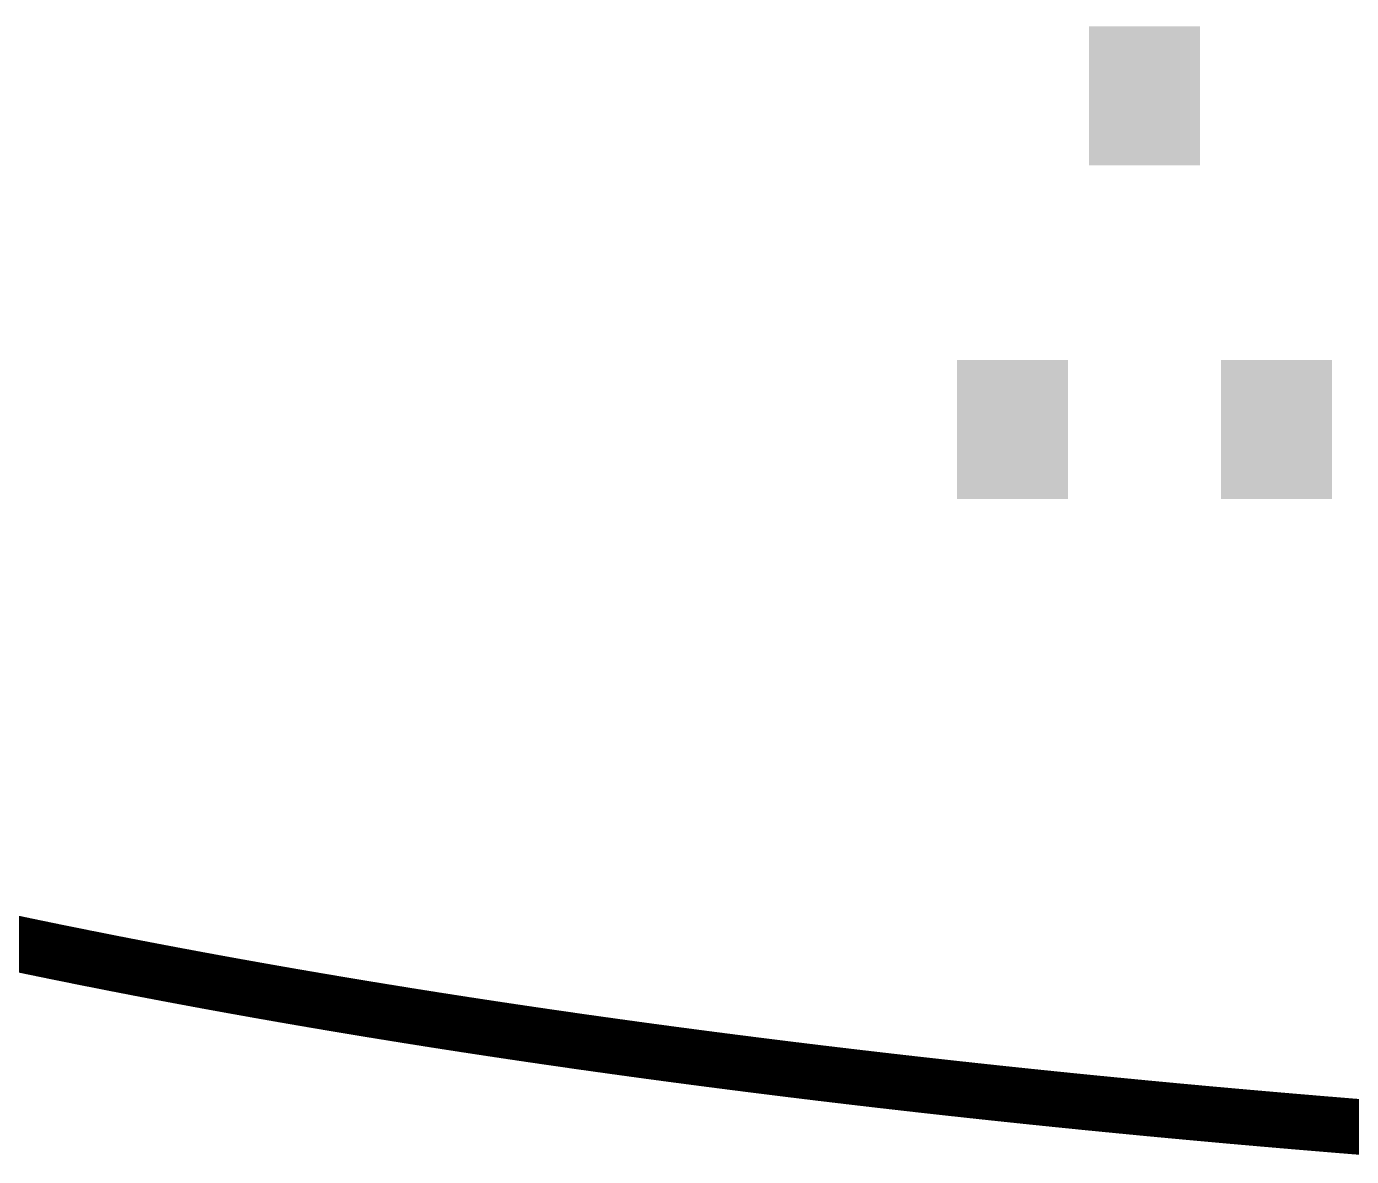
# Model space of a CAD drawing. Extents: x -0.2 to 60.2, y -0.2 to 22.2.
# Drawn here: x 9.16 to 18.69, y -0.03 to 8.1 of the extents above; entities that cross this region are included whole.
import ezdxf

# ---------------------------------------------------------------- set-up
doc = ezdxf.new("R2010")
doc.units = 0
doc.layers.add('20', color=7, linetype='CONTINUOUS')
doc.layers.add('32', color=253, linetype='CONTINUOUS')

# ---------------------------------------------------------------- blocks, each defined once
blk = doc.blocks.new('RECT')
blk.add_solid([(-0.5, -0.5), (0.5, -0.5), (-0.5, 0.5), (0.5, 0.5)])

msp = doc.modelspace()

# ---------------------------------------------------------------- linework, layer by layer
at = {"layer": '20', "const_width": 0.4}
for points in [[(8.9465, 1.5276), (9.1563, 1.4834)], [(9.1563, 1.4834), (9.3664, 1.4401)], [(9.3664, 1.4401), (9.5767, 1.3976)], [(9.5767, 1.3976), (9.7872, 1.3559)], [(9.7872, 1.3559), (9.998, 1.315)], [(9.998, 1.315), (10.209, 1.2749)], [(10.209, 1.2749), (10.4202, 1.2355)], [(10.4202, 1.2355), (10.6314, 1.1969)], [(10.6314, 1.1969), (10.8427, 1.1591)], [(10.8427, 1.1591), (11.0541, 1.122)], [(11.0541, 1.122), (11.2656, 1.0857)], [(11.2656, 1.0857), (11.4771, 1.05)], [(11.4771, 1.05), (11.6888, 1.0151)], [(11.6888, 1.0151), (11.9004, 0.9809)], [(11.9004, 0.9809), (12.1121, 0.9473)], [(12.1121, 0.9473), (12.324, 0.9144)], [(12.324, 0.9144), (12.5358, 0.8822)], [(12.5358, 0.8822), (12.7477, 0.8506)], [(12.7477, 0.8506), (12.9598, 0.8196)], [(12.9598, 0.8196), (13.1718, 0.7892)], [(13.1718, 0.7892), (13.3838, 0.7595)], [(13.3838, 0.7595), (13.5959, 0.7303)], [(13.5959, 0.7303), (13.8081, 0.7017)], [(13.8081, 0.7017), (14.0202, 0.6737)], [(14.0202, 0.6737), (14.2324, 0.6463)], [(14.2324, 0.6463), (14.4446, 0.6193)], [(14.4446, 0.6193), (14.6569, 0.5929)], [(14.6569, 0.5929), (14.8692, 0.567)], [(14.8692, 0.567), (15.0815, 0.5417)], [(15.0815, 0.5417), (15.2939, 0.5168)], [(15.2939, 0.5168), (15.5063, 0.4925)], [(15.5063, 0.4925), (15.7188, 0.4686)], [(15.7188, 0.4686), (15.9313, 0.4453)], [(15.9313, 0.4453), (16.1438, 0.4224)], [(16.1438, 0.4224), (16.3564, 0.4)], [(16.3564, 0.4), (16.569, 0.3781)], [(16.569, 0.3781), (16.7816, 0.3566)], [(16.7816, 0.3566), (16.9943, 0.3357)], [(16.9943, 0.3357), (17.2071, 0.3151)], [(17.2071, 0.3151), (17.4198, 0.2951)], [(17.4198, 0.2951), (17.6326, 0.2755)], [(17.6326, 0.2755), (17.8454, 0.2563)], [(17.8454, 0.2563), (18.0583, 0.2376)], [(18.0583, 0.2376), (18.2711, 0.2193)], [(18.2711, 0.2193), (18.484, 0.2014)], [(18.484, 0.2014), (18.697, 0.1839)], [(18.697, 0.1839), (18.91, 0.1669)]]:
    msp.add_lwpolyline(points, dxfattribs=at)
at = {"layer": '20', "const_width": 0.2}
for points in [[(9.1765, 1.5814, 1), (9.1361, 1.3855)], [(9.1357, 1.3856, 1), (9.1769, 1.5813)], [(9.3862, 1.5381, 1), (9.3465, 1.3421)], [(9.3462, 1.3422, 1), (9.3865, 1.538)], [(9.5961, 1.4957, 1), (9.5572, 1.2995)], [(9.5568, 1.2996, 1), (9.5965, 1.4956)], [(9.8062, 1.4541, 1), (9.7682, 1.2577)], [(9.7678, 1.2578, 1), (9.8066, 1.454)], [(10.0167, 1.4133, 1), (9.9793, 1.2168)], [(9.979, 1.2169, 1), (10.017, 1.4132)], [(10.2273, 1.3732, 1), (10.1907, 1.1766)], [(10.1903, 1.1767, 1), (10.2277, 1.3731)], [(10.4381, 1.3339, 1), (10.4022, 1.1372)], [(10.4018, 1.1372, 1), (10.4385, 1.3338)], [(10.649, 1.2954, 1), (10.6137, 1.0985)], [(10.6134, 1.0986, 1), (10.6493, 1.2953)], [(10.86, 1.2576, 1), (10.8254, 1.0606)], [(10.8251, 1.0607, 1), (10.8603, 1.2576)], [(11.071, 1.2206, 1), (11.0372, 1.0235)], [(11.0368, 1.0235, 1), (11.0714, 1.2205)], [(11.2822, 1.1843, 1), (11.2489, 0.9871)], [(11.2486, 0.9871, 1), (11.2825, 1.1842)], [(11.4934, 1.1487, 1), (11.4608, 0.9514)], [(11.4605, 0.9514, 1), (11.4937, 1.1487)], [(11.7047, 1.1138, 1), (11.6728, 0.9164)], [(11.6725, 0.9164, 1), (11.705, 1.1138)], [(11.9161, 1.0796, 1), (11.8847, 0.8821)], [(11.8844, 0.8821, 1), (11.9164, 1.0796)], [(12.1275, 1.0461, 1), (12.0968, 0.8485)], [(12.0965, 0.8485, 1), (12.1278, 1.0461)], [(12.339, 1.0133, 1), (12.309, 0.8155)], [(12.3087, 0.8156, 1), (12.3393, 1.0132)], [(12.5506, 0.9811, 1), (12.5211, 0.7833)], [(12.5208, 0.7833, 1), (12.5509, 0.981)], [(12.7622, 0.9495, 1), (12.7333, 0.7516)], [(12.733, 0.7517, 1), (12.7625, 0.9495)], [(12.9739, 0.9186, 1), (12.9456, 0.7206)], [(12.9453, 0.7206, 1), (12.9742, 0.9185)], [(13.1856, 0.8883, 1), (13.1579, 0.6902)], [(13.1576, 0.6902, 1), (13.1859, 0.8882)], [(13.3974, 0.8586, 1), (13.3702, 0.6604)], [(13.3699, 0.6605, 1), (13.3977, 0.8585)], [(13.6093, 0.8294, 1), (13.5825, 0.6312)], [(13.5823, 0.6313, 1), (13.6095, 0.8294)], [(13.8211, 0.8009, 1), (13.795, 0.6026)], [(13.7947, 0.6026, 1), (13.8214, 0.8009)], [(14.033, 0.7729, 1), (14.0074, 0.5746)], [(14.0071, 0.5746, 1), (14.0333, 0.7729)], [(14.2449, 0.7455, 1), (14.2198, 0.5471)], [(14.2195, 0.5471, 1), (14.2452, 0.7454)], [(14.4569, 0.7186, 1), (14.4323, 0.5201)], [(14.432, 0.5201, 1), (14.4572, 0.7185)], [(14.669, 0.6922, 1), (14.6447, 0.4937)], [(14.6445, 0.4937, 1), (14.6692, 0.6922)], [(14.881, 0.6663, 1), (14.8573, 0.4677)], [(14.857, 0.4678, 1), (14.8813, 0.6663)], [(15.0931, 0.641, 1), (15.0699, 0.4423)], [(15.0696, 0.4424, 1), (15.0934, 0.641)], [(15.3053, 0.6162, 1), (15.2825, 0.4175)], [(15.2823, 0.4175, 1), (15.3055, 0.6161)], [(15.5175, 0.5918, 1), (15.4951, 0.3931)], [(15.4949, 0.3931, 1), (15.5177, 0.5918)], [(15.7297, 0.568, 1), (15.7078, 0.3692)], [(15.7076, 0.3692, 1), (15.7299, 0.568)], [(15.9419, 0.5447, 1), (15.9206, 0.3458)], [(15.9203, 0.3458, 1), (15.9422, 0.5447)], [(16.1543, 0.5218, 1), (16.1333, 0.3229)], [(16.1331, 0.323, 1), (16.1545, 0.5218)], [(16.3667, 0.4995, 1), (16.3461, 0.3005)], [(16.3459, 0.3005, 1), (16.3669, 0.4994)], [(16.579, 0.4776, 1), (16.559, 0.2786)], [(16.5587, 0.2786, 1), (16.5793, 0.4776)], [(16.7915, 0.4562, 1), (16.7718, 0.2571)], [(16.7716, 0.2571, 1), (16.7917, 0.4561)], [(17.0039, 0.4352, 1), (16.9847, 0.2361)], [(16.9845, 0.2361, 1), (17.0041, 0.4352)], [(17.2164, 0.4147, 1), (17.1977, 0.2156)], [(17.1975, 0.2156, 1), (17.2166, 0.4147)], [(17.429, 0.3947, 1), (17.4106, 0.1955)], [(17.4104, 0.1955, 1), (17.4292, 0.3946)], [(17.6415, 0.3751, 1), (17.6236, 0.1759)], [(17.6234, 0.1759, 1), (17.6417, 0.375)], [(17.8542, 0.3559, 1), (17.8366, 0.1567)], [(17.8364, 0.1567, 1), (17.8544, 0.3559)], [(18.0668, 0.3372, 1), (18.0497, 0.1379)], [(18.0495, 0.1379, 1), (18.067, 0.3372)], [(18.2795, 0.3189, 1), (18.2627, 0.1196)], [(18.2625, 0.1196, 1), (18.2797, 0.3189)], [(18.4922, 0.301, 1), (18.4759, 0.1017)], [(18.4757, 0.1017, 1), (18.4924, 0.301)], [(18.705, 0.2836, 1), (18.689, 0.0842)], [(18.6888, 0.0843, 1), (18.7052, 0.2836)]]:
    msp.add_lwpolyline(points, format="xyb", dxfattribs=at)

# ---------------------------------------------------------------- block references
at = {"layer": '32', "xscale": 0.8, "rotation": 180}
for p in [(17.2, 7.6), (16.25, 5.2), (18.15, 5.2)]:
    msp.add_blockref('RECT', p, dxfattribs=at)

doc.saveas('drawing.dxf')
